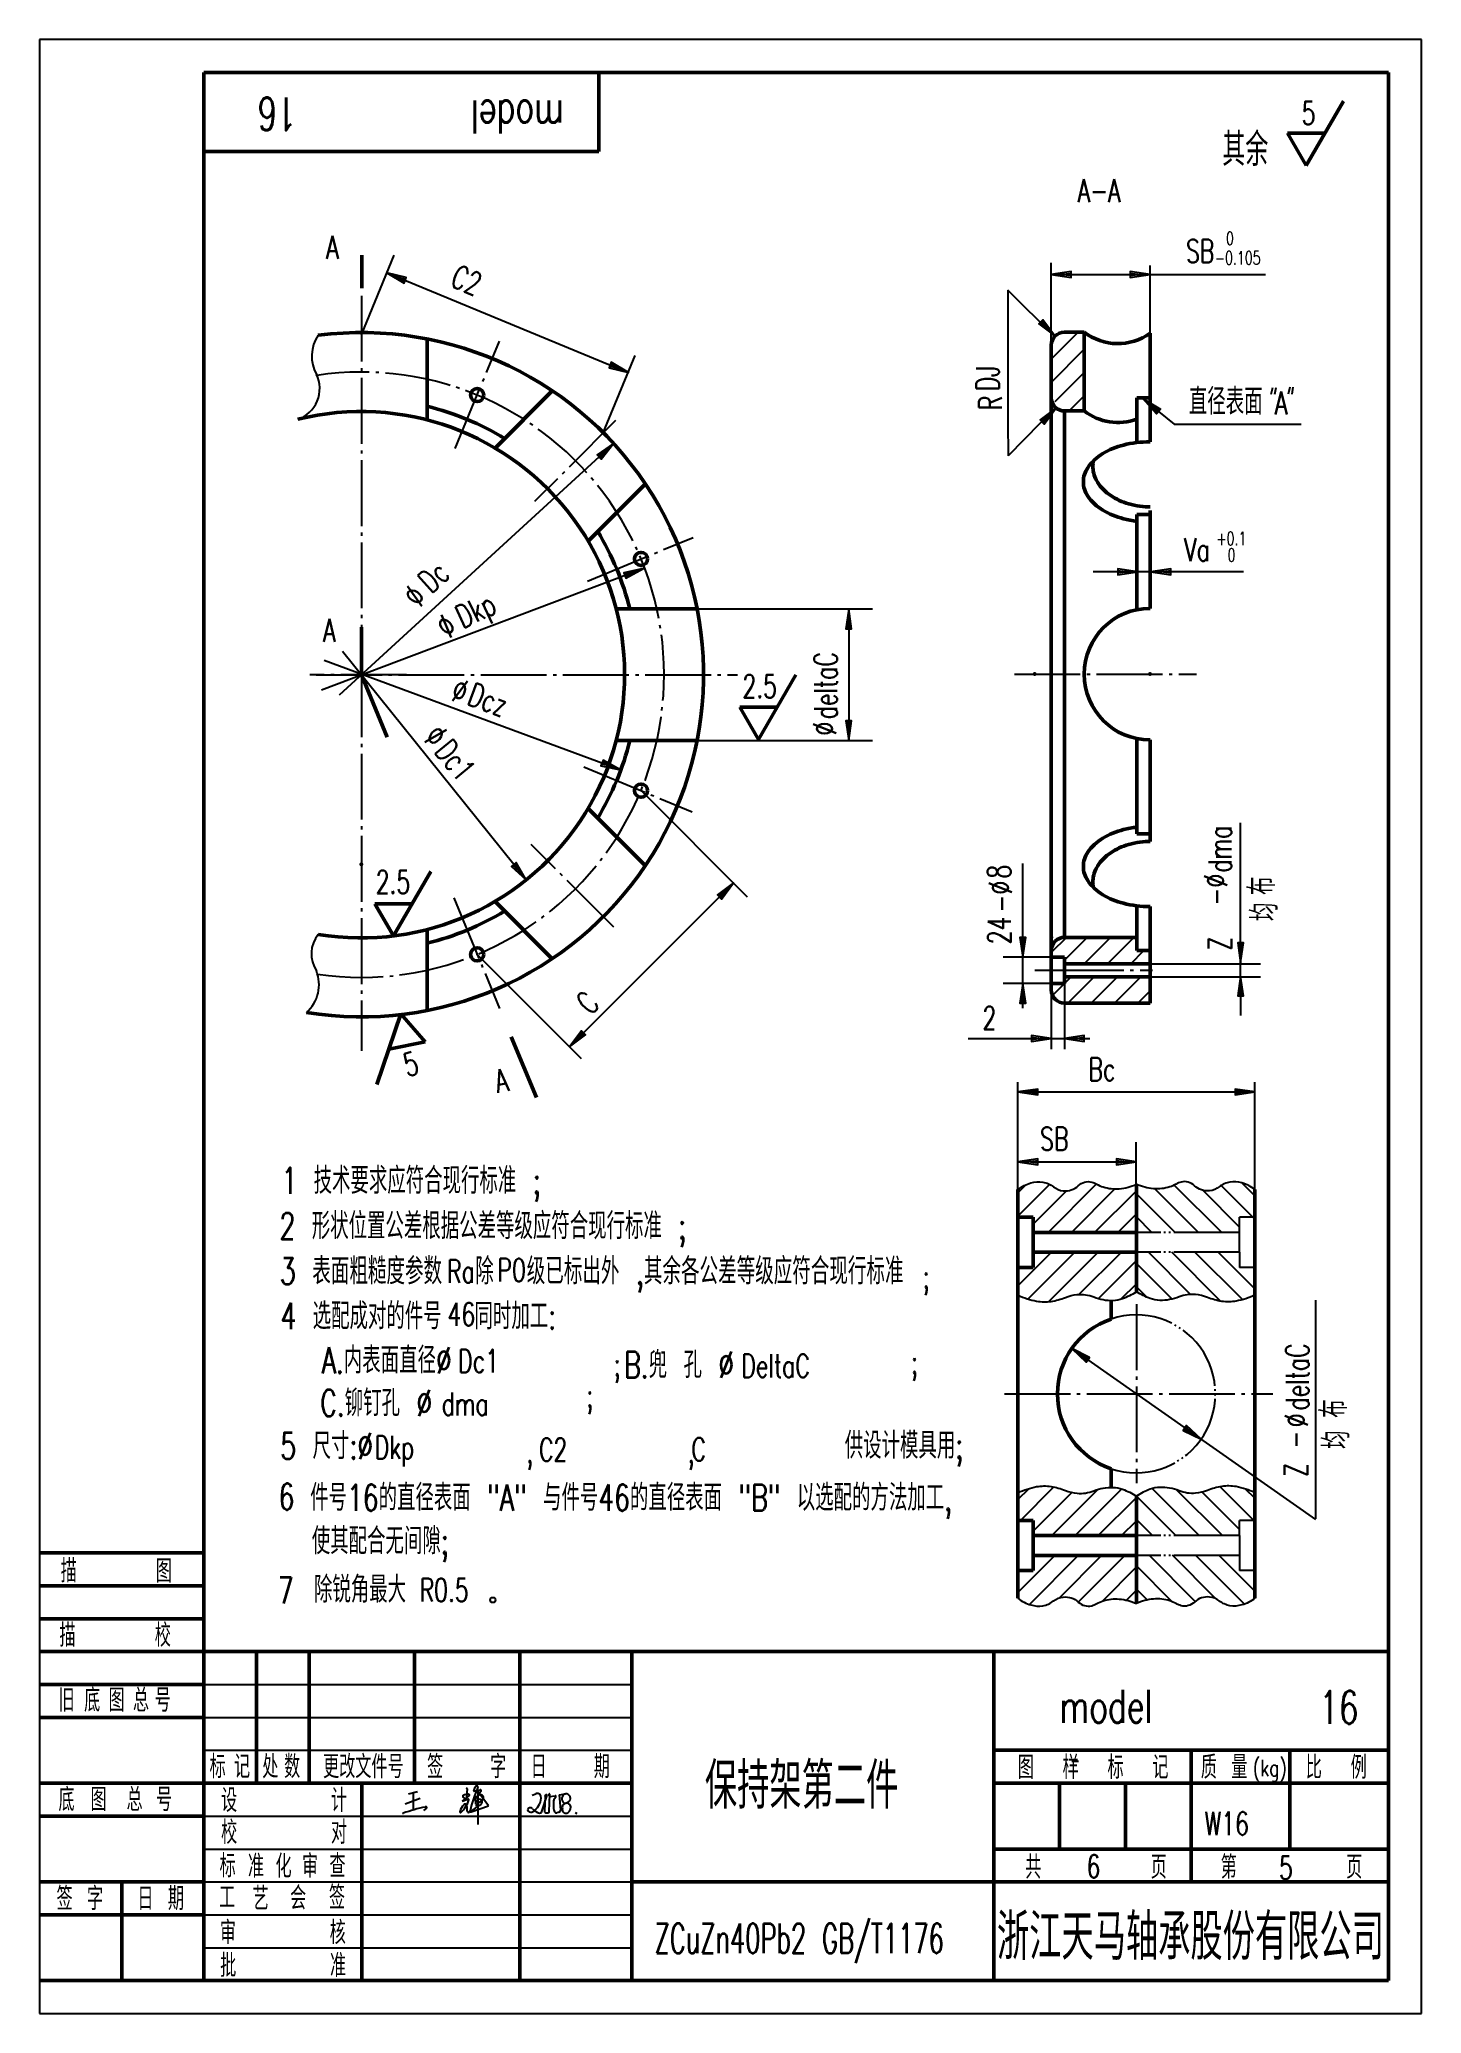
# Model space of a CAD drawing. Header units: millimetres. Extents: x 544 to 754, y 249 to 549.
import ezdxf
from ezdxf.enums import TextEntityAlignment as Align

# ---------------------------------------------------------------- set-up
doc = ezdxf.new("R2010")
doc.units = ezdxf.units.MM
doc.linetypes.add('CENTER', pattern=[12.5, 10, -1, 0.5, -1])
doc.linetypes.add('PHANTOM', pattern=[12, 10, -0.5, 0.25, -0.5, 0.25, -0.5])
doc.layers.add('1', color=7, linetype='Continuous', lineweight=50)
doc.layers.add('41', color=7, linetype='Continuous', lineweight=50)
for name, color, linetype in [('2', 7, 'Continuous'), ('3', 7, 'CENTER'), ('4', 7, 'PHANTOM'), ('40', 7, 'Continuous'), ('42', 7, 'Continuous'), ('6', 7, 'Continuous')]:
    doc.layers.add(name, color=color, linetype=linetype)
doc.styles.add('HZ', font='txt.shx', dxfattribs={"width": 0.7, "bigfont": 'HZTXT.shx'})

# ---------------------------------------------------------------- blocks, each defined once
blk = doc.blocks.new('BLK', base_point=(1, 0))
for points in [[(0, 0), (1, 0), (0, 0.15), (0, -0.15), (1, 0)], [(0, 0.07), (0.5, 0), (0, -0.07)]]:
    blk.add_lwpolyline(points)
blk = doc.blocks.new('*X8')
at = {"color": 0}
for p, q in [((29.68, 104.67), (23.26, 111.09)), ((34.24, 103.65), (26.8, 111.09)), ((37.55, 103.87), (30.33, 111.09)), ((39.44, 105.51), (33.87, 111.09)), ((26.86, 103.95), (21.44, 109.37)), ((23.03, 104.25), (21.44, 105.84))]:
    blk.add_line(p, q, dxfattribs=at)
blk = doc.blocks.new('*X9')
at = {"color": 0}
for p, q in [((26.9, 57.95), (21.44, 63.41)), ((30.38, 58.01), (23.37, 65.02)), ((33.51, 58.42), (26.91, 65.02)), ((37.86, 57.6), (30.44, 65.02)), ((39.44, 59.55), (33.98, 65.02)), ((23.09, 58.23), (21.44, 59.88))]:
    blk.add_line(p, q, dxfattribs=at)
blk = doc.blocks.new('*X6')
at = {"color": 0}
for p, q in [((34.59, 53.8), (27.48, 60.91)), ((37.47, 54.45), (31.02, 60.91)), ((42.02, 53.44), (34.55, 60.91)), ((43.77, 55.23), (38.09, 60.91)), ((30.88, 53.97), (25.77, 59.09)), ((27.24, 54.08), (25.77, 55.55))]:
    blk.add_line(p, q, dxfattribs=at)
blk = doc.blocks.new('*X7')
at = {"color": 0}
for p, q in [((3.44, 105.97), (8.56, 111.09)), ((4.98, 103.97), (12.09, 111.09)), ((8.12, 103.58), (15.63, 111.09)), ((12.75, 104.68), (19.17, 111.09)), ((15.66, 104.05), (21.44, 109.83)), ((19.12, 103.97), (21.44, 106.29))]:
    blk.add_line(p, q, dxfattribs=at)
blk = doc.blocks.new('*X10')
at = {"color": 0}
for p, q in [((14.72, 262.21), (18.8, 266.29)), ((14.72, 258.67), (19.72, 263.67)), ((15.3, 255.72), (19.72, 260.13)), ((17.42, 254.3), (19.72, 256.6))]:
    blk.add_line(p, q, dxfattribs=at)

msp = doc.modelspace()

# ---------------------------------------------------------------- linework, layer by layer
for p, q in [((599.65, 282.06), (601.01, 282.45)), ((600.34, 282.25), (600.37, 279.63)), ((608.57, 282.85), (608.42, 281.2)), ((609.75, 283.09), (609.51, 282.46)), ((609.51, 282.46), (609.75, 282.52)), ((610.69, 282.52), (609.75, 281.09)), ((610.17, 282.45), (610.18, 281.05)), ((611.81, 280.25), (610.17, 282.45)), ((610.62, 282.43), (610.62, 282.43)), ((618.43, 281.85), (618.98, 282.07)), ((621.04, 279.39), (621.1, 282.02)), ((622.59, 281.92), (623.46, 282.1)), ((598.71, 279.09), (598.85, 279.14)), ((599.16, 280.58), (601.44, 281.41)), ((602.38, 279.89), (601.9, 279.52)), ((608.93, 281.87), (607.78, 280.97)), ((607.78, 280.97), (608.65, 281.29)), ((608.42, 281.2), (607.92, 281.6)), ((609.15, 279.32), (611.81, 280.25)), ((609.75, 281.09), (609.68, 281.06)), ((610.18, 281.05), (610.17, 277.42)), ((619.86, 279.26), (620.74, 281.89)), ((620.42, 281.71), (620.29, 279.46)), ((620.42, 281.65), (620.51, 281.91)), ((620.48, 281.81), (620.42, 281.71)), ((620.74, 281.89), (620.59, 281.94)), ((620.95, 281.98), (620.95, 281.76)), ((620.95, 281.76), (621.06, 281.65)), ((621.06, 281.65), (621.95, 281.78)), ((621.7, 280.88), (621.68, 280.01)), ((621.97, 281.52), (621.75, 281.18)), ((622.79, 279.64), (622.59, 281.92)), ((622.67, 279.41), (622.79, 279.64)), ((623.04, 279.83), (623.02, 279.6)), ((624.95, 279.24), (625.22, 279.08))]:
    msp.add_line(p, q)
for centre, radius, start, end in [((609.34, 277.85), 4.22, 98.0147, 108.9005), ((608.41, 282.83), 0.158, 8.4526, 76.3178), ((608.77, 281.87), 0.164, 359.1714, 98.0147), ((628.08, 275.11), 19.57, 155.9856, 167.0617), ((610.02, 282.96), 0.3, 104.5678, 155.7329), ((609.18, 285.46), 3, 280.8167, 287.7524), ((610.04, 283.13), 0.162, 341.7541, 127.877), ((609.73, 285.16), 2.58, 278.1439, 288.0077), ((610.55, 282.56), 0.148, 296.7182, 98.9714), ((619.24, 281.59), 0.544, 16.1691, 119.0695), ((620.97, 282.01), 0.039, 246.1543, 1.1942), ((621.05, 282.02), 0.0456, 358.8058, 181.1942), ((623.77, 281.35), 0.818, 126.699, 245.1597), ((623.59, 281.25), 0.813, 70.374, 112.0226), ((623.46, 281.34), 0.791, 341.2845, 59.7018), ((606.96, 256.82), 23.74, 101.5909, 109.97), ((602.28, 279.98), 0.138, 319.3716, 130.6623), ((609.8, 278.76), 2.42, 137.0124, 164.1275), ((607.12, 279.35), 0.365, 348.9199, 11.6617), ((607.54, 279.28), 0.0632, 179.0259, 317.3946), ((604.74, 282.5), 4.32, 311.0887, 341.1894), ((608.02, 281.71), 0.146, 108.9005, 231.3566), ((608.24, 280.29), 0.246, 50.3484, 149.0956), ((605.99, 279.58), 2.58, 357.3548, 20.508), ((608.88, 279.51), 0.32, 188.7009, 224.4563), ((608.7, 281.15), 0.149, 25.1165, 110.1467), ((608.76, 279.39), 0.154, 224.4563, 309.5218), ((608.72, 281.16), 0.129, 334.8835, 25.1165), ((608.58, 279.61), 0.437, 309.5218, 344.3994), ((622.15, 261.78), 21.95, 121.6827, 126.774), ((609.1, 279.43), 0.113, 215.4201, 292.7069), ((609.63, 281.17), 0.123, 142.0603, 296.5518), ((610.98, 280.11), 1.84, 97.9203, 142.0603), ((610.36, 280.57), 0.559, 146.2304, 188.9942), ((609.96, 280.58), 0.186, 213.9675, 354.8577), ((610.46, 280.63), 0.623, 92.3397, 156.2051), ((585.75, 310.49), 38.61, 309.1906, 310.6534), ((610.41, 280.83), 0.422, 299.3726, 86.8303), ((610.58, 281.51), 0.449, 315.446, 70.7293), ((618.13, 279.52), 0.436, 39.2816, 162.2178), ((618.12, 279.74), 0.415, 192.5394, 247.1049), ((618.26, 280.07), 0.775, 247.1049, 312.8996), ((620.42, 281.77), 2.78, 225.2956, 244.4912), ((616.21, 282.28), 3.79, 312.8996, 332.46), ((619.54, 279.71), 0.548, 234.6731, 305.3269), ((617.84, 281.43), 1.95, 332.46, 9.3489), ((620.58, 279.45), 0.283, 176.7409, 283.0907), ((620.56, 281.85), 0.0932, 71.5751, 202.9028), ((606.1, 341.7), 64.2, 283.0907, 283.3752), ((620.92, 279.36), 0.123, 283.3752, 12.5836), ((623.03, 279.98), 1.35, 178.8058, 208.5522), ((622.09, 280.96), 0.402, 147.7091, 191.0393), ((622.08, 279.46), 0.273, 208.5522, 288.9695), ((621.96, 281.71), 0.0678, 339.2267, 98.1254), ((624.02, 280.93), 2.13, 159.2267, 163.8831), ((622.83, 277.29), 2.02, 97.8003, 108.9695), ((622.54, 279.42), 0.128, 277.8003, 352.1659), ((623.69, 279.97), 0.69, 41.1882, 195.3509), ((623.55, 279.67), 0.534, 161.8165, 240.4494), ((623.59, 279.95), 0.813, 247.9774, 289.626), ((622.92, 282.27), 1.75, 293.59, 317.5758), ((623.22, 280.04), 1.07, 307.1571, 21.2451)]:
    msp.add_arc(centre, radius, start, end)
at = {"layer": '1'}
for p, q in [((748.57, 543.69), (568.57, 543.69)), ((568.57, 543.69), (568.57, 253.69)), ((628.57, 531.69), (628.57, 543.69)), ((748.57, 253.69), (748.57, 543.69)), ((736.03, 529.53), (741.7, 539.34)), ((736.03, 529.53), (733.21, 534.43)), ((733.21, 534.43), (738.86, 534.43)), ((568.57, 531.69), (628.57, 531.69)), ((592.56, 510.91), (592.56, 515.91)), ((699.32, 504.22), (702.32, 504.22)), ((702.32, 492.24), (702.32, 504.22)), ((712.32, 504.05), (712.32, 487.55)), ((602.48, 490.88), (602.48, 503.18)), ((697.32, 502.22), (697.32, 494.24)), ((621.49, 495.3), (612.8, 486.6)), ((697.32, 494.24), (697.32, 410.24)), ((699.32, 492.24), (699.32, 412.24)), ((699.32, 492.24), (702.32, 492.24)), ((710.32, 487.43), (710.32, 494.25)), ((710.32, 494.25), (712.32, 494.25)), ((712.32, 492.24), (712.32, 487.55)), ((635.64, 481.16), (626.94, 472.46)), ((712.32, 477.09), (712.32, 462.24)), ((712.32, 477.09), (712.32, 462.24)), ((710.33, 462.03), (710.33, 476.48)), ((710.33, 476.48), (712.32, 476.48)), ((643.51, 462.15), (631.21, 462.15)), ((592.48, 459.37), (592.48, 452.15)), ((592.48, 452.15), (596.4, 442.68)), ((652.84, 442.32), (658.5, 452.12)), ((652.84, 442.32), (650.01, 447.22)), ((650.01, 447.22), (655.67, 447.22)), ((643.51, 442.15), (631.21, 442.15)), ((710.33, 442.44), (710.33, 427.99)), ((712.32, 427.38), (712.32, 442.24)), ((712.32, 442.24), (712.32, 426.81)), ((635.64, 423.13), (626.94, 431.83)), ((710.33, 427.99), (712.32, 427.99)), ((597.38, 412.45), (603.04, 422.25)), ((597.38, 412.45), (594.55, 417.35)), ((594.55, 417.35), (600.21, 417.35)), ((621.49, 408.99), (612.8, 417.69)), ((710.32, 417.04), (710.32, 412.24)), ((712.32, 416.92), (712.32, 406.24)), ((712.32, 412.24), (712.32, 416.92)), ((602.48, 413.42), (602.48, 401.12)), ((699.32, 412.24), (710.32, 412.24)), ((710.32, 412.24), (710.32, 410.22)), ((697.32, 410.24), (697.32, 405.24)), ((699.32, 408.24), (712.32, 408.24)), ((710.32, 410.22), (712.32, 410.22)), ((697.32, 405.24), (697.32, 404.24)), ((712.32, 406.24), (699.32, 406.24)), ((712.32, 406.24), (712.32, 402.24)), ((699.32, 402.24), (712.32, 402.24)), ((598.46, 400.62), (594.83, 389.9)), ((598.46, 400.62), (602.2, 396.37)), ((602.2, 396.37), (596.65, 395.26)), ((615.27, 397.14), (619.09, 387.91)), ((692.25, 370.93), (692.25, 373.93)), ((710.25, 374.74), (710.25, 367.39)), ((728.25, 373.93), (728.25, 311.79)), ((694.56, 367.39), (710.25, 367.39)), ((710.25, 364.39), (710.25, 367.39)), ((694.56, 364.39), (710.25, 364.39)), ((710.25, 364.39), (710.25, 358.39)), ((692.25, 357.86), (692.25, 360.86)), ((728.25, 357.86), (728.25, 360.86)), ((692.25, 327.86), (692.25, 357.86)), ((706.4, 354.23), (706.4, 357.07)), ((706.4, 331.49), (706.4, 328.65)), ((692.25, 327.86), (692.25, 324.86)), ((710.25, 321.32), (710.25, 327.33)), ((728.25, 327.86), (728.25, 324.86)), ((694.56, 321.32), (710.25, 321.32)), ((710.25, 321.32), (710.25, 318.32)), ((543.57, 318.69), (568.57, 318.69)), ((694.56, 318.32), (710.25, 318.32)), ((710.25, 310.98), (710.25, 318.32)), ((543.57, 313.69), (568.57, 313.69)), ((692.25, 314.79), (692.25, 311.79)), ((728.25, 314.79), (728.25, 311.79)), ((543.57, 308.69), (568.57, 308.69)), ((543.57, 303.69), (568.57, 303.69)), ((568.57, 303.69), (748.57, 303.69)), ((576.57, 303.69), (576.57, 283.69)), ((584.57, 303.69), (584.57, 283.69)), ((600.57, 303.69), (600.57, 283.69)), ((616.57, 303.69), (616.57, 283.69)), ((633.57, 303.69), (633.57, 253.69)), ((688.57, 303.69), (688.57, 253.69)), ((543.57, 298.69), (568.57, 298.69)), ((543.57, 293.69), (568.57, 293.69)), ((688.57, 288.69), (748.57, 288.69)), ((718.57, 288.69), (718.57, 268.69)), ((733.57, 288.69), (733.57, 273.69)), ((543.57, 283.69), (568.57, 283.69)), ((568.57, 283.69), (633.57, 283.69)), ((592.57, 283.69), (592.57, 253.69)), ((616.57, 283.69), (616.57, 253.69)), ((688.57, 283.69), (748.57, 283.69)), ((698.57, 283.69), (698.57, 273.69)), ((708.57, 283.69), (708.57, 273.69)), ((543.57, 278.69), (568.57, 278.69)), ((688.57, 273.69), (748.57, 273.69)), ((543.57, 268.69), (568.57, 268.69)), ((556.07, 268.69), (556.07, 253.69)), ((633.57, 268.69), (688.57, 268.69)), ((688.57, 268.69), (748.57, 268.69)), ((543.57, 263.69), (568.57, 263.69)), ((543.57, 253.69), (748.57, 253.69))]:
    msp.add_line(p, q, dxfattribs=at)
at = {"layer": '1', "color": 0}
for p, q in [((699.32, 406.24), (699.32, 408.24)), ((692.25, 370.93), (692.25, 360.86)), ((694.56, 364.39), (694.56, 367.39)), ((692.25, 324.86), (692.25, 314.79)), ((694.56, 321.32), (694.56, 318.32))]:
    msp.add_line(p, q, dxfattribs=at)
at = {"layer": '1'}
for points in [[(710.33, 475.48, -0.031255), (708.27, 475.86, -0.074482), (705.16, 477.15, -0.106961), (702.86, 479.31, -0.151898), (702.19, 481.46, -0.151898), (702.86, 483.6, -0.106961), (705.16, 485.77, -0.074482), (708.27, 487.05, -0.06113), (712.32, 487.55, -0.06113)], [(712.32, 477.66, -0.004934), (712.08, 477.67, -0.070246), (708.68, 478.24, -0.081991), (706.04, 479.59, -0.10689), (704.17, 481.71, -0.135088), (703.64, 483.89, -0.044689), (703.73, 484.64, -0.10689)], [(710.33, 428.99, 0.031255), (708.27, 428.61, 0.074482), (705.16, 427.32, 0.106961), (702.86, 425.16, 0.151898), (702.19, 423.02, 0.151898), (702.86, 420.87, 0.106961), (705.16, 418.71, 0.074482), (708.27, 417.42, 0.06113), (712.32, 416.92, 0.06113)], [(712.32, 426.81, 0.004934), (712.08, 426.8, 0.070246), (708.68, 426.23, 0.081991), (706.04, 424.88, 0.10689), (704.17, 422.76, 0.135088), (703.64, 420.58, 0.044689), (703.73, 419.83, 0.10689)]]:
    msp.add_lwpolyline(points, format="xyb", dxfattribs=at)
for centre in [(610.08, 494.65), (634.98, 469.75), (634.98, 434.54), (610.08, 409.65)]:
    msp.add_circle(centre, 1, dxfattribs=at)
for centre, radius, start, end in [((592.48, 452.15), 52, 260.7862, 97.2283), ((699.32, 502.22), 2, 90, 180), ((707.44, 510.81), 8.34, 232.1894, 305.8692), ((592.48, 452.15), 40, 260.5794, 103.9541), ((592.48, 452.15), 42, 58.7741, 76.2259), ((699.32, 494.24), 2, 180, 270), ((707.44, 498.83), 8.34, 232.1894, 290.2514), ((592.48, 452.15), 42, 13.7741, 31.2259), ((712.32, 452.24), 10, 90, 270), ((592.48, 452.15), 42, 328.7741, 346.2259), ((592.48, 452.15), 42, 283.7741, 301.2259), ((699.32, 410.24), 2, 90, 180), ((699.32, 404.24), 2, 180, 270), ((710.25, 342.86), 12, 108.707, 251.293)]:
    msp.add_arc(centre, radius, start, end, dxfattribs=at)
for p in [(694.8, 452.24), (699.32, 452.24), (712.32, 452.24), (592.48, 423.32), (697.32, 412.24)]:
    msp.add_point(p, dxfattribs=at)
at = {"layer": '1', "color": 0}
msp.add_point((697.32, 407.24), dxfattribs=at)
at = {"layer": '2'}
for p, q in [((753.57, 548.69), (543.57, 548.69)), ((543.57, 548.69), (543.57, 248.69)), ((753.57, 248.69), (753.57, 548.69)), ((697.32, 502.28), (697.32, 514.76)), ((712.32, 504.12), (712.32, 514.32)), ((690.73, 510.6), (690.73, 490.6)), ((697.8, 503.53), (690.73, 510.6)), ((697.32, 512.97), (729.86, 512.97)), ((730.94, 495.75), (730.7, 494.72)), ((731.44, 495.75), (731.25, 494.72)), ((733.54, 495.83), (733.29, 494.8)), ((734.03, 495.83), (733.85, 494.8)), ((698.06, 492.86), (690.74, 485.42)), ((713.61, 492.17), (715.99, 490.23)), ((690.73, 490.6), (690.74, 485.42)), ((715.99, 490.23), (735.27, 490.23)), ((628.6, 485.25), (589.12, 449.07)), ((635.53, 468.36), (586.42, 449.82)), ((643.57, 462.15), (670.17, 462.15)), ((666.53, 462.15), (666.53, 442.15)), ((631.9, 437.64), (586.83, 454.29)), ((615.66, 423.31), (589.62, 455.7)), ((643.57, 442.15), (670.17, 442.15)), ((699.63, 412.24), (697.32, 409.93)), ((699.32, 408.78), (702.78, 412.24)), ((702.32, 408.24), (706.32, 412.24)), ((705.85, 408.24), (709.85, 412.24)), ((709.39, 408.24), (711.37, 410.22)), ((697.5, 403.42), (700.32, 406.24)), ((699.85, 402.24), (703.85, 406.24)), ((703.39, 402.24), (707.39, 406.24)), ((706.92, 402.24), (710.92, 406.24)), ((710.46, 402.24), (712.32, 404.1)), ((692.25, 373.99), (692.25, 390.23)), ((728.25, 373.99), (728.25, 390.23)), ((692.25, 388.74), (728.25, 388.74)), ((692.25, 369.88), (697.07, 374.7)), ((692.25, 373.42), (693.51, 374.68)), ((694.56, 368.66), (699.61, 373.71)), ((696.83, 367.39), (704.19, 374.76)), ((700.37, 367.39), (706.99, 374.02)), ((703.9, 367.39), (710.25, 373.74)), ((716.14, 367.39), (710.25, 373.28)), ((719.67, 367.39), (713.05, 374.02)), ((723.21, 367.39), (716.01, 374.6)), ((725.94, 368.2), (720.34, 373.8)), ((728.11, 369.56), (723.14, 374.54)), ((728.25, 372.96), (726.27, 374.94)), ((707.44, 367.39), (710.25, 370.21)), ((712.6, 367.39), (710.25, 369.75)), ((737.48, 357.11), (737.48, 323.86)), ((692.25, 326.79), (693.95, 328.49)), ((692.63, 323.63), (697.71, 328.72)), ((694.56, 322.02), (700.42, 327.89)), ((697.39, 321.32), (704.42, 328.36)), ((700.93, 321.32), (708.02, 328.41)), ((704.46, 321.32), (710.25, 327.11)), ((716.25, 321.32), (710.25, 327.32)), ((719.78, 321.32), (712.64, 328.46)), ((723.32, 321.32), (716.39, 328.25)), ((725.94, 322.24), (720.25, 327.93)), ((728.17, 323.55), (722.96, 328.75)), ((728.25, 327), (726.85, 328.4)), ((708, 321.32), (710.25, 323.57)), ((712.71, 321.32), (710.25, 323.79)), ((568.57, 298.69), (633.57, 298.69)), ((568.57, 293.69), (633.57, 293.69)), ((568.57, 288.69), (633.57, 288.69)), ((700.45, 287.03), (701.47, 287.03)), ((568.57, 278.69), (633.57, 278.69)), ((568.57, 273.69), (633.57, 273.69)), ((568.57, 268.69), (633.57, 268.69)), ((568.57, 263.69), (633.57, 263.69)), ((568.57, 258.69), (633.57, 258.69)), ((543.57, 248.69), (753.57, 248.69))]:
    msp.add_line(p, q, dxfattribs=at)
at = {"layer": '2', "linetype": 'ByBlock'}
for p, q in [((592.48, 503.83), (597.48, 515.89)), ((596.38, 513.23), (633.01, 498.06)), ((629.21, 488.89), (634.1, 500.69)), ((634.98, 434.54), (651.12, 418.4)), ((646.9, 418.38), (626.25, 397.73)), ((610.08, 409.65), (625.9, 393.83)), ((710.23, 373.12), (710.23, 381.13)), ((695.25, 378.13), (707.23, 378.13)), ((702.88, 348.03), (737.45, 323.76)), ((728.25, 323.63), (725.94, 323.63)), ((725.94, 321.32), (725.94, 323.63)), ((725.94, 318.32), (725.94, 316.02)), ((728.25, 316.02), (725.94, 316.02))]:
    msp.add_line(p, q, dxfattribs=at)
at = {"layer": '2', "color": 0, "linetype": 'ByBlock'}
for p, q in [((726.51, 467.78), (703.68, 467.78)), ((726.09, 406.24), (726.09, 429.65)), ((712.32, 408.24), (729.09, 408.24)), ((712.32, 406.24), (729.09, 406.24)), ((726.09, 403.35), (726.09, 400.35))]:
    msp.add_line(p, q, dxfattribs=at)
at = {"layer": '2'}
for points in [[(692.25, 373.93, -0.093817), (694.2, 374.93, -0.112944), (696.03, 375.05, -0.12759), (697.65, 374.33, 0.141192), (699.13, 373.72, 0.222224), (701.42, 374.5, -0.258348), (703.46, 375.05, -0.06864), (704.22, 374.74, 0.052542), (705.19, 374.31, 0.09899), (707.64, 374.04, 0.089427), (710.26, 374.74)], [(728.25, 373.93, 0.093817), (726.29, 374.93, 0.112944), (724.46, 375.05, 0.12759), (722.85, 374.33, -0.141192), (721.37, 373.72, -0.222224), (719.08, 374.5, 0.258348), (717.03, 375.05, 0.06864), (716.28, 374.74, -0.052542), (715.31, 374.31, -0.09899), (712.86, 374.04, -0.089427), (710.23, 374.74)], [(692.25, 357.86, 0.061201), (695.09, 356.96, 0.083424), (697.28, 356.92, 0.059652), (699.46, 357.52, -0.073748), (701.24, 357.96, -0.119773), (703.77, 357.59, 0.103108), (706.68, 357.07, 0.082027), (708.16, 357.35, 0.052691), (710.25, 358.39)], [(728.25, 357.86, -0.061201), (725.41, 356.96, -0.083424), (723.22, 356.92, -0.059652), (721.04, 357.52, 0.073748), (719.25, 357.96, 0.119773), (716.73, 357.59, -0.103108), (713.82, 357.07, -0.082027), (712.34, 357.35, -0.052691), (710.25, 358.39)], [(692.25, 327.86, -0.061201), (695.09, 328.76, -0.083424), (697.28, 328.79, -0.059652), (699.46, 328.19, 0.073748), (701.24, 327.76, 0.119773), (703.77, 328.13, -0.103108), (706.68, 328.65, -0.082027), (708.16, 328.36, -0.052691), (710.25, 327.33)], [(728.25, 327.86, 0.061201), (725.41, 328.76, 0.083424), (723.22, 328.79, 0.059652), (721.04, 328.19, -0.073748), (719.25, 327.76, -0.119773), (716.73, 328.13, 0.103108), (713.82, 328.65, 0.082027), (712.34, 328.36, 0.052691), (710.25, 327.33)], [(692.25, 311.79, 0.093817), (694.2, 310.78, 0.112944), (696.03, 310.67, 0.12759), (697.65, 311.39, -0.141192), (699.13, 311.99, -0.222224), (701.42, 311.21, 0.258348), (703.46, 310.67, 0.06864), (704.22, 310.98, -0.052542), (705.19, 311.4, -0.09899), (707.64, 311.68, -0.089427), (710.26, 310.98)], [(728.25, 311.79, -0.093817), (726.29, 310.78, -0.112944), (724.46, 310.67, -0.12759), (722.85, 311.39, 0.141192), (721.37, 311.99, 0.222224), (719.08, 311.21, -0.258348), (717.03, 310.67, -0.06864), (716.28, 310.98, 0.052542), (715.31, 311.4, 0.09899), (712.86, 311.68, 0.089427), (710.23, 310.98)]]:
    msp.add_lwpolyline(points, format="xyb", dxfattribs=at)
msp.add_circle((612.46, 311.54), 0.4, dxfattribs=at)
for centre, radius, start, end in [((590.58, 500.53), 5.64, 145.4145, 209.0434), ((581.21, 495.63), 4.94, 289.2365, 25.9336), ((638.48, 452.15), 10, 57.9538, 57.9652), ((589.54, 409.73), 4.66, 140.6453, 213.4853), ((580.39, 405.05), 5.66, 311.596, 21.8748)]:
    msp.add_arc(centre, radius, start, end, dxfattribs=at)
for p in [(634.98, 469.75), (634.98, 469.75), (634.98, 469.75), (634.98, 434.54), (634.98, 434.54), (634.98, 434.54)]:
    msp.add_point(p, dxfattribs=at)
at = {"layer": '3'}
for p, q in [((592.48, 509.75), (592.48, 459.37)), ((606.73, 486.55), (613.48, 502.85)), ((631.11, 490.77), (618.81, 478.48)), ((626.86, 466.39), (642.88, 473.02)), ((599.34, 452.15), (584.63, 452.15)), ((585.62, 452.15), (649.65, 452.15)), ((592.48, 452.65), (592.48, 394.99)), ((592.48, 452.15), (592.48, 452.15)), ((691.71, 452.24), (719.4, 452.24)), ((626.31, 438.13), (642.76, 431.32)), ((630.84, 413.79), (618.3, 426.33)), ((606.51, 418.27), (613.48, 401.45)), ((694.8, 407.24), (698.32, 407.24)), ((698.32, 407.24), (712.7, 407.24)), ((728.25, 370.93), (728.25, 373.93)), ((728.25, 369.7), (725.94, 369.7)), ((725.94, 367.39), (725.94, 369.7)), ((725.94, 364.39), (725.94, 367.39)), ((725.94, 364.39), (725.94, 362.09)), ((728.25, 362.09), (725.94, 362.09)), ((710.25, 356.48), (710.25, 329.28)), ((690.22, 342.86), (731, 342.86)), ((725.94, 321.32), (725.94, 318.32))]:
    msp.add_line(p, q, dxfattribs=at)
msp.add_arc((592.48, 452.15), 46, 261.6923, 98.454, dxfattribs=at)
for p in [(610.08, 494.65), (625.01, 484.67), (625.01, 484.67), (634.98, 469.75), (634.98, 469.75), (634.98, 434.54), (634.98, 434.54), (625.01, 419.62), (610.08, 409.65)]:
    msp.add_point(p, dxfattribs=at)
at = {"layer": '4'}
for p, q in [((725.94, 367.39), (710.25, 367.39)), ((725.94, 364.39), (710.25, 364.39)), ((725.94, 321.32), (710.25, 321.32)), ((725.94, 318.32), (710.25, 318.32))]:
    msp.add_line(p, q, dxfattribs=at)
msp.add_arc((710.25, 342.86), 12, 251.293, 108.707, dxfattribs=at)
at = {"layer": '41', "color": 0}
for p, q in [((697.32, 409.24), (699.32, 409.24)), ((699.32, 408.24), (699.32, 409.24)), ((697.32, 405.24), (699.32, 405.24)), ((699.32, 406.24), (699.32, 405.24)), ((692.25, 369.7), (694.56, 369.7)), ((694.56, 367.39), (694.56, 369.7)), ((694.56, 364.39), (694.56, 362.09)), ((692.25, 362.09), (694.56, 362.09)), ((692.25, 323.63), (694.56, 323.63)), ((694.56, 321.32), (694.56, 323.63)), ((694.56, 318.32), (694.56, 316.02)), ((692.25, 316.02), (694.56, 316.02))]:
    msp.add_line(p, q, dxfattribs=at)
at = {"layer": '42', "linetype": 'ByBlock'}
for p, q in [((692.99, 401.46), (692.99, 423.45)), ((697.32, 409.24), (689.99, 409.24)), ((697.32, 405.24), (689.99, 405.24)), ((697.32, 405.24), (697.32, 395.27)), ((699.32, 405.24), (699.32, 395.27)), ((684.69, 396.86), (703.15, 396.86))]:
    msp.add_line(p, q, dxfattribs=at)

# ---------------------------------------------------------------- block references
at = {"layer": '2', "linetype": 'ByBlock', "yscale": 3, "zscale": 3}
for p, xscale, rotation in [((596.37, 513.23), 2.999999999999993, 157.5000000000006), ((697.32, 512.97), 3, 180), ((633.06, 498.07), 2.999999999999993, 337.5000000000006), ((712.46, 467.78), 3, 180), ((649.02, 420.5), 3.000000000000024, 45), ((726.09, 408.39), 3, 270), ((726.09, 406.35), 3, 90), ((624.12, 395.61), 3.000000000000024, 225), ((692.25, 388.74), 3, 180), ((692.25, 378.13), 3, 180), ((700.43, 349.76), 2.999999999999998, 144.9240369469908), ((720.07, 335.96), 2.999999999999998, 324.9240369469908)]:
    msp.add_blockref('BLK', p, dxfattribs=dict(at, xscale=xscale, rotation=rotation))
at = {"layer": '2', "linetype": 'ByBlock', "xscale": 3, "yscale": 3, "zscale": 3}
for p in [(712.32, 512.97), (710.42, 467.78), (728.25, 388.74), (710.23, 378.13)]:
    msp.add_blockref('BLK', p, dxfattribs=at)
at = {"layer": '2', "yscale": 3, "zscale": 3}
for p, xscale, rotation in [((697.84, 503.66), 3.000000000000004, 315.0000000000003), ((698.04, 492.7), 3.000000000000041, 45.44589491124822), ((711.28, 494.06), -3.000000000000004, 320.9622649037073), ((630.82, 487.28), 2.999999999999979, 42.50520629938293), ((635.34, 468.29), 3.000000000000025, 20.67392321150567), ((631.86, 437.71), 2.999999999999965, 339.7192063093615), ((617.54, 420.97), 3.00000000000003, 308.794347787489)]:
    msp.add_blockref('BLK', p, dxfattribs=dict(at, xscale=xscale, rotation=rotation))
at = {"layer": '2'}
for name, p in [('*X10', (682.61, 237.94)), ('*X7', (688.81, 253.31)), ('*X8', (688.81, 253.31)), ('*X9', (688.81, 253.31))]:
    msp.add_blockref(name, p, dxfattribs=at)
at = {"layer": '2', "xscale": -1}
msp.add_blockref('*X6', (736.01, 257.42), dxfattribs=at)
at = {"layer": '42', "linetype": 'ByBlock', "xscale": 3, "yscale": 3, "zscale": 3}
for p, rotation in [((666.53, 462.15), 90), ((666.53, 442.15), 270), ((692.99, 409.24), 270), ((692.99, 405.24), 90), ((699.32, 396.86), 180)]:
    msp.add_blockref('BLK', p, dxfattribs=dict(at, rotation=rotation))
msp.add_blockref('BLK', (697.32, 396.86), dxfattribs=at)

# ---------------------------------------------------------------- texts
at = {"layer": '2', "style": 'HZ', "width": 0.7}
for s, height, rotation, p in [('16', 5, 180, (582.7, 539.89)), ('R', 3.5, 90, (689.82, 492.33)), ('%%C', 3.5, 57.1353, (601.49, 462.25)), ('%%C', 3.5, 45, (605.89, 457.56)), ('%%C', 3.5, 343.9675, (605.98, 448.31)), ('%%C', 3.5, 90, (664.61, 442.9)), ('%%C', 3.5, 321.0405, (601.86, 442.14)), ('-%%C', 3.5, 90, (724.04, 417.06)), ('布', 4, 90, (731.33, 418.68)), ('均', 4, 90, (731.71, 414.71)), ('A', 3.5, 10, (613.17, 388.6)), ('%%C', 3.5, 90, (736.29, 337.8)), ('布', 4, 90, (742.27, 339.22)), ('-', 3.5, 90, (736.1, 334.55)), ('均', 4, 90, (742.63, 334.49))]:
    msp.add_text(s, height=height, rotation=rotation, dxfattribs=at).set_placement(p)
at = {"layer": '2', "style": 'HZ'}
for s, height, width, p in [('5', 3.5, 0.7, (735.36, 535.75)), ('其余', 5, 0.7, (723.3, 529.48, 3.57)), ('A-A', 3.5, 0.7, (701.33, 523.97)), ('A', 3.5, 0.7, (587.15, 515.34)), ('直径表面', 4, 0.7, (718.22, 491.66)), ('A', 3.5, 0.7, (731.3, 491.7)), ('A', 3.5, 0.7, (586.69, 457.13)), ('1 技术要求应符合现行标准 ;', 4, 0.7, (580.33, 373.27)), ('2 形状位置公差根据公差等级应符合现行标准 ;', 4, 0.7, (580.05, 366.38)), ('3 表面粗糙度参数  除  级已标出外 ,其余各公差等级应符合现行标准', 4.025, 0.7, (580.1, 359.5)), ('Ra', 3.5, 0.7, (605.51, 359.72)), ('P0', 3.5, 0.7, (613.16, 359.92)), (';', 3.5, 0.7, (677.76, 358.92)), ('4 选配成对的件号  同时加工:', 4, 0.7, (580.19, 352.68)), ('46', 3.5, 0.7, (605.58, 353.19)), ('A.内表面直径%%c', 4, 0.7, (586.46, 345.97)), ('B.兜 孔 %%C', 4, 0.7, (632.41, 345.28)), (';', 3.5, 0.7, (676, 345.93)), (';', 3.5, 0.7, (630.81, 345.58)), ('C.铆钉孔 %%C', 4, 0.7, (586.23, 339.47)), (';', 3.5, 0.7, (626.67, 340.85)), ('5 尺寸:%%c', 4, 0.7, (580.17, 332.95)), ('供设计模具用;', 4, 0.7, (665.93, 333.02)), (',', 3.5, 0.7, (617.55, 332.4)), (',', 3.5, 0.7, (642.09, 332.4)), ('6', 4, 0.7, (579.92, 325.25)), ('件号16的直径表面 "A" 与件号46的直径表面 "B" 以选配的方法加工,', 4, 0.7, (584.7, 325.1)), ('使其配合无间隙;', 4, 0.7, (584.95, 318.5)), ('描', 3.5, 0.7, (546.8, 314.19)), ('图', 3.5, 0.7, (561.24, 314.19)), ('7', 4, 0.7, (579.79, 311.01)), ('除锐角最大', 4, 0.7, (585.28, 311.13)), ('R0.5', 3.5, 0.7, (601.34, 311.31)), ('描', 3.5, 0.7, (546.61, 304.43)), ('校', 3.5, 0.7, (561.09, 304.43)), ('旧', 3.5, 0.7, (546.46, 294.55)), ('底', 3.5, 0.7, (550.36, 294.55)), ('图', 3.5, 0.7, (554.07, 294.55)), ('总', 3.5, 0.7, (557.77, 294.55)), ('号', 3.5, 0.7, (561.09, 294.55)), ('16', 5, 0.7, (738.01, 292.71)), ('标', 3.5, 0.7, (569.42, 284.45)), ('记', 3.5, 0.7, (573.13, 284.45)), ('处', 3.5, 0.7, (577.43, 284.45)), ('数', 3.5, 0.7, (580.74, 284.45)), ('更改文件号', 3.5, 0.7, (586.66, 284.45)), ('签   字', 3.5, 0.7, (602.47, 284.45)), ('日   期', 3.5, 0.7, (618.21, 284.45)), ('图  样  标  记', 3.5, 0.7, (692.22, 284.35)), ('质 量', 3.5, 0.7, (720.04, 284.38)), ('比  例', 3.5, 0.7, (735.99, 284.35)), ('保持架第二件', 7, 0.7, (644.68, 279.81)), ('底', 3.5, 0.7, (546.46, 279.45)), ('图', 3.5, 0.7, (551.33, 279.45)), ('总', 3.5, 0.7, (556.8, 279.45)), ('号', 3.5, 0.7, (561.29, 279.45)), ('设      计', 3.5, 0.7, (571.17, 279.33)), ('校      对', 3.5, 0.7, (571.17, 274.47)), ('共       页', 3.5, 0.7, (693.35, 269.19)), ('第       页', 3.5, 0.7, (723.06, 269.19)), ('6', 3.5, 0.7, (702.68, 269.32)), ('5', 3.5, 0.7, (731.91, 269.1)), ('签 字', 3.5, 0.7, (546.16, 264.4)), ('日 期', 3.5, 0.7, (558.45, 264.4)), ('审      核', 3.5, 0.7, (570.98, 259.23)), ('ZCuZn40Pb2 GB/T1176', 4.5, 0.6, (637.04, 257.85)), ('批      准', 3.5, 0.7, (571.02, 254.23))]:
    msp.add_text(s, height=height, dxfattribs=dict(at, width=width)).set_placement(p)
at = {"layer": '2', "style": 'HZ', "width": 0.7}
for s, height, p in [('2.5', 3.5, (653.01, 448.65)), ('2.5', 3.5, (597.29, 418.9)), ('浙江天马轴承股份有限公司', 7, (718.46, 256.84))]:
    msp.add_text(s, height=height, dxfattribs=at).set_placement(p, align=Align.CENTER)
msp.add_text('5', height=3.5, rotation=14.6359, dxfattribs=at).set_placement((600.44, 391.3), align=Align.CENTER)
at = {"layer": '2', "style": 'HZ', "width": 0.688541}
msp.add_text('(kg)', height=2.5, dxfattribs=at).set_placement((727.95, 284.77), (733.11, 284.77), align=Align.FIT)
at = {"layer": '2', "color": 0, "style": 'HZ', "width": 0.7}
for s, p in [('标      查', (570.94, 269.38)), ('准 ', (575.25, 269.32)), (' 化', (577.25, 269.32)), (' 审', (581.28, 269.32)), ('工      签', (570.86, 264.59)), ('艺', (575.95, 264.39)), ('会', (581.65, 264.5))]:
    msp.add_text(s, height=3.5, dxfattribs=at).set_placement(p)
at = {"layer": '40', "style": 'HZ', "width": 0.7}
for s, height, p in [('0', 2, (723.86, 517.47)), ('-0.105', 2, (722.16, 514.51)), ('+0.1', 2, (722.4, 471.85)), ('0', 2, (724.1, 469.35)), ('2', 3.5, (686.87, 398.23))]:
    msp.add_text(s, height=height, dxfattribs=at).set_placement(p)
for s, p in [('8', (691.15, 421.15)), ('24', (691.17, 411.19))]:
    msp.add_text(s, height=3.5, rotation=90, dxfattribs=at).set_placement(p)
at = {"layer": '42', "style": 'HZ', "width": 0.7}
msp.add_text('-%%C', height=3.5, rotation=90, dxfattribs=at).set_placement((691.33, 415.99))
at = {"layer": '6', "style": 'HZ', "width": 0.7}
for s, height, rotation, p in [('model', 5, 180, (623.24, 539.4)), ('C2', 3.5, 337, (605.81, 511.33)), ('DJ', 3.5, 90, (689.4, 495.23)), ('Dc', 3.5, 42.1353, (603.1, 464.37)), ('Dkp', 3.5, 25, (607.88, 459.12)), ('deltaC', 3.5, 90, (664.79, 445.4)), ('Dcz', 3.5, 339.5753, (608.37, 447.73)), ('Dc1', 3.5, 309.3776, (603.44, 440.44)), ('dma', 3.5, 90, (724.71, 422.07)), ('Z', 3.5, 90, (724.71, 410.23)), ('C', 3.5, 45, (627.3, 400.3)), ('deltaC', 3.5, 90, (736.46, 340.34)), ('Z', 3.5, 90, (736.25, 330.24))]:
    msp.add_text(s, height=height, rotation=rotation, dxfattribs=at).set_placement(p)
for s, height, p in [('SB', 3.5, (717.79, 514.78)), ('Va', 3.5, (717.52, 469.43)), ('Bc', 3.5, (702.98, 390.45)), ('SB', 3.5, (695.63, 379.88)), ('Dc1', 3.5, (607.2, 346.11)), ('DeltaC', 3.5, (650.23, 345.37)), ('dma', 3.5, (604.69, 339.59)), ('Dkp', 3.5, (594.53, 332.98)), ('C2', 3.5, (619.47, 332.62)), ('C', 3.5, (642.65, 332.68)), ('model', 5, (698.59, 292.89)), ('W16', 3.5, (720.64, 275.82))]:
    msp.add_text(s, height=height, dxfattribs=at).set_placement(p)

doc.saveas('drawing.dxf')
